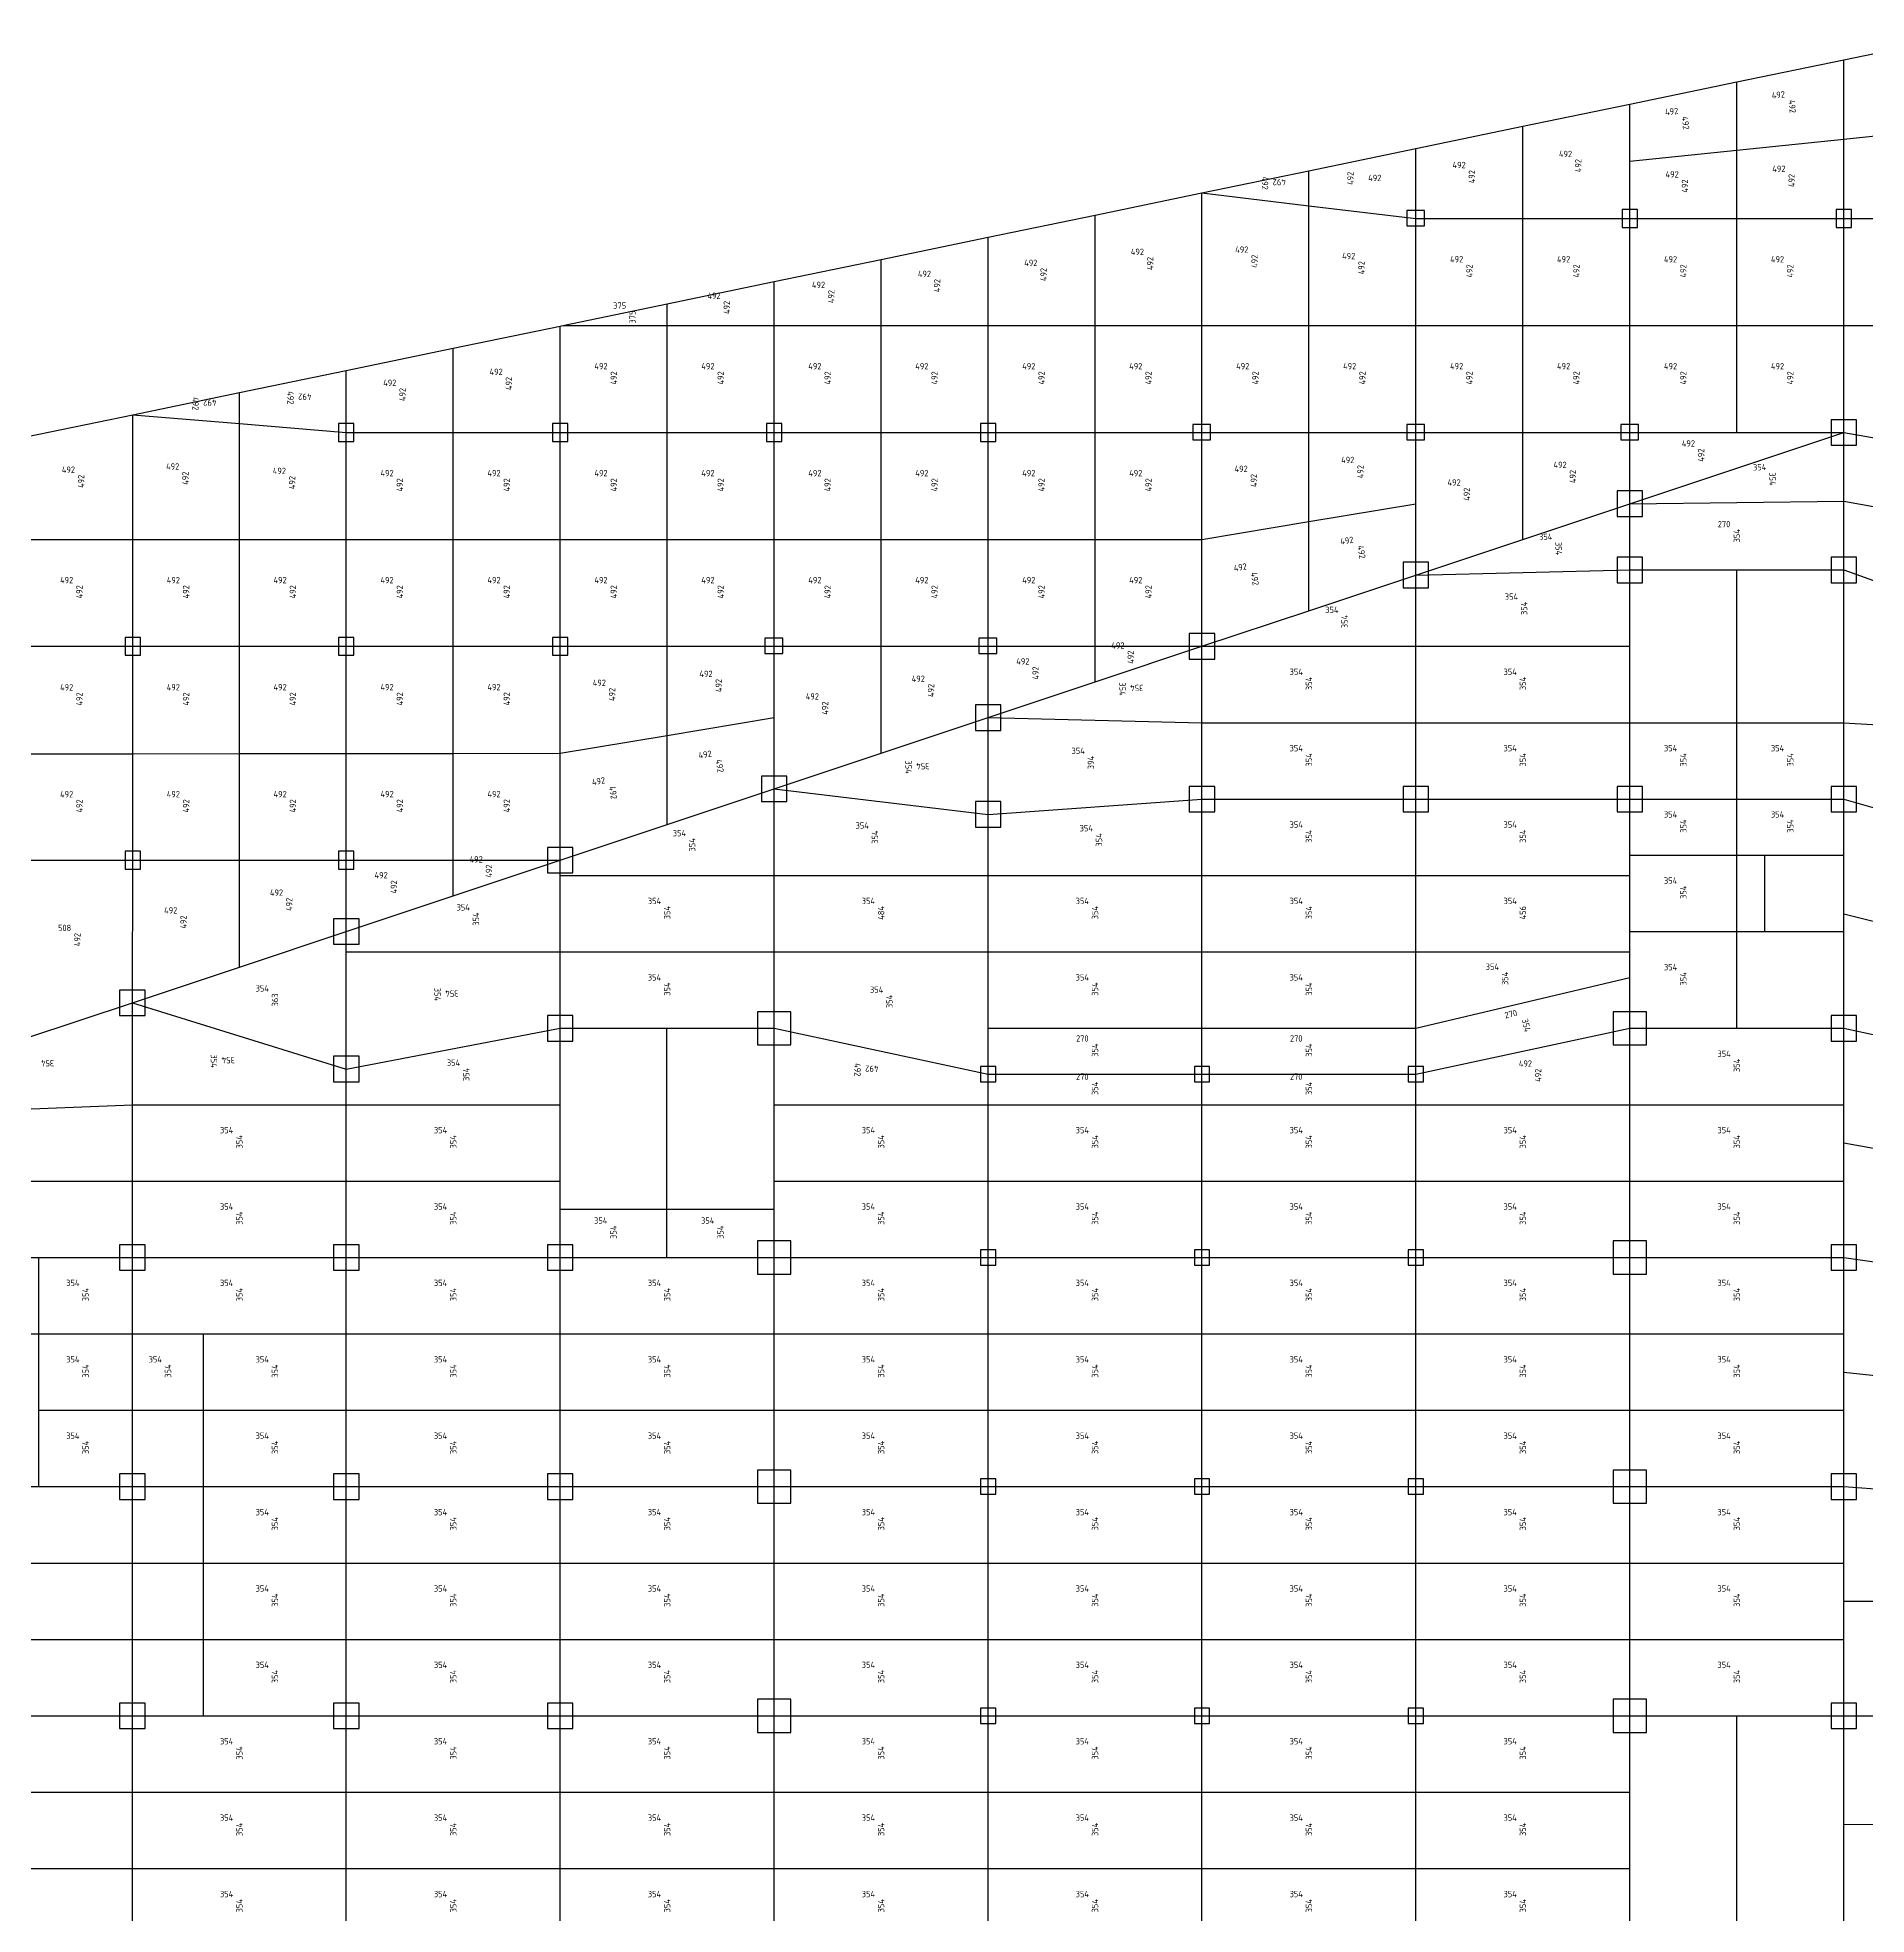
# Model space of a CAD drawing. Header units: millimetres. Extents: x -245177 to 1112891, y -1092030 to 122567.
# Drawn here: x 972663 to 1044479, y 36431 to 110141 of the extents above; entities that cross this region are included whole.
import ezdxf
from ezdxf.enums import TextEntityAlignment as Align

# ---------------------------------------------------------------- set-up
doc = ezdxf.new("R2010")
doc.units = ezdxf.units.MM
doc.header["$MEASUREMENT"] = 0
doc.layers.add('12', color=2, linetype='Continuous')
doc.layers.add('jiantu', color=134, linetype='Continuous')
doc.styles.add('TrueTypeFont', font='yjkeng.shx', dxfattribs={"bigfont": 'yjkchn.shx'})

msp = doc.modelspace()

# ---------------------------------------------------------------- linework, layer by layer
at = {"layer": 'jiantu', "color": 94}
for p, q in [((1043587, 109270), (1047787, 110141)), ((1039387, 108398), (1043587, 109270)), ((1035187, 107527), (1039387, 108398)), ((1030987, 106655), (1035187, 107527)), ((1026787, 105784), (1030987, 106655)), ((1022587, 104912), (1026787, 105784)), ((1018387, 104041), (1022587, 104912)), ((1014187, 103169), (1018387, 104041)), ((1009987, 102298), (1014187, 103169)), ((1005787, 101427), (1009987, 102298)), ((1001587, 100555), (1005787, 101427)), ((997387, 99684), (1001587, 100555)), ((993288, 98833), (997387, 99684)), ((988987, 97941), (993187, 98812)), ((993187, 98812), (993288, 98833)), ((984787, 97069), (988987, 97941)), ((980587, 96198), (984787, 97069)), ((976404, 95330), (980587, 96198)), ((972209, 94459), (976404, 95330))]:
    msp.add_line(p, q, dxfattribs=at)
at = {"layer": 'jiantu'}
for p, q in [((1043587, 106151), (1043587, 109270)), ((1039387, 105716), (1039387, 108398)), ((1035187, 105280), (1035187, 107527)), ((1030987, 103033), (1030987, 106655)), ((1039387, 105716), (1043587, 106151)), ((1043587, 106151), (1047787, 106587)), ((1043587, 103033), (1043587, 106151)), ((1026787, 103033), (1026787, 105784)), ((1035187, 105280), (1039387, 105716)), ((1039387, 103033), (1039387, 105716)), ((1022587, 103537), (1022587, 104912)), ((1035187, 103033), (1035187, 105280)), ((1018387, 98833), (1018387, 104041)), ((1018387, 104041), (1022587, 103537)), ((1022587, 98833), (1022587, 103537)), ((1022587, 103537), (1026787, 103033)), ((1014187, 98833), (1014187, 103169)), ((1026787, 103033), (1030987, 103033)), ((1026787, 98833), (1026787, 103033)), ((1030987, 103033), (1035187, 103033)), ((1030987, 98833), (1030987, 103033)), ((1035187, 103033), (1039387, 103033)), ((1035187, 98833), (1035187, 103033)), ((1039387, 103033), (1043587, 103033)), ((1039387, 98833), (1039387, 103033)), ((1043587, 103033), (1047787, 103033)), ((1043587, 98833), (1043587, 103033)), ((1009987, 98833), (1009987, 102298)), ((1005787, 98833), (1005787, 101427)), ((1001587, 98833), (1001587, 100555)), ((997387, 98833), (997387, 99684)), ((993187, 94633), (993187, 98812)), ((993288, 98833), (997387, 98833)), ((997387, 98833), (1001587, 98833)), ((997387, 94633), (997387, 98833)), ((1001587, 94633), (1001587, 98833)), ((1001587, 98833), (1005787, 98833)), ((1005787, 98833), (1009987, 98833)), ((1005787, 94633), (1005787, 98833)), ((1009987, 94633), (1009987, 98833)), ((1009987, 98833), (1014187, 98833)), ((1014187, 98833), (1018387, 98833)), ((1014187, 94633), (1014187, 98833)), ((1018387, 94633), (1018387, 98833)), ((1018387, 98833), (1022587, 98833)), ((1022587, 98833), (1026787, 98833)), ((1022587, 94633), (1022587, 98833)), ((1026787, 94633), (1026787, 98833)), ((1026787, 98833), (1030987, 98833)), ((1030987, 98833), (1035187, 98833)), ((1030987, 94633), (1030987, 98833)), ((1035187, 94633), (1035187, 98833)), ((1035187, 98833), (1039387, 98833)), ((1039387, 98833), (1043587, 98833)), ((1039387, 94633), (1039387, 98833)), ((1043587, 94633), (1043587, 98833)), ((1043587, 98833), (1047787, 98833)), ((988987, 94633), (988987, 97941)), ((984787, 94633), (984787, 97069)), ((980587, 94982), (980587, 96198)), ((976404, 95330), (980587, 94982)), ((976404, 90433), (976404, 95330)), ((980587, 94982), (984787, 94633)), ((980587, 90433), (980587, 94982)), ((984787, 94633), (988987, 94633)), ((984787, 90433), (984787, 94633)), ((988987, 94633), (993187, 94633)), ((988987, 90433), (988987, 94633)), ((993187, 94633), (997387, 94633)), ((993187, 90433), (993187, 94633)), ((997387, 94633), (1001587, 94633)), ((997387, 90433), (997387, 94633)), ((1001587, 94633), (1005787, 94633)), ((1001587, 90433), (1001587, 94633)), ((1005787, 94633), (1009987, 94633)), ((1005787, 90433), (1005787, 94633)), ((1009987, 94633), (1014187, 94633)), ((1009987, 90433), (1009987, 94633)), ((1014187, 94633), (1018387, 94633)), ((1014187, 90433), (1014187, 94633)), ((1018387, 94633), (1022587, 94633)), ((1018387, 90433), (1018387, 94633)), ((1022587, 94633), (1026787, 94633)), ((1022587, 91133), (1022587, 94633)), ((1026787, 94633), (1030987, 94633)), ((1026787, 91833), (1026787, 94633)), ((1030987, 94633), (1035187, 94633)), ((1030987, 90433), (1030987, 94633)), ((1035187, 91833), (1035187, 94633)), ((1035187, 94633), (1039387, 94633)), ((1035187, 91833), (1043587, 94633)), ((1039387, 94633), (1043587, 94633)), ((1043587, 91933), (1043587, 94633)), ((1043587, 94633), (1047787, 93883)), ((1022587, 91133), (1026787, 91833)), ((1026787, 89033), (1026787, 91833)), ((1030987, 90433), (1035187, 91833)), ((1035187, 91833), (1043587, 91933)), ((1035187, 89233), (1035187, 91833)), ((1043587, 91933), (1047787, 91183)), ((1043587, 89233), (1043587, 91933)), ((1018387, 90433), (1022587, 91133)), ((1022587, 87633), (1022587, 91133)), ((972209, 90433), (976404, 90433)), ((976404, 86233), (976404, 90433)), ((976404, 90433), (980587, 90433)), ((980587, 90433), (984787, 90433)), ((980587, 86233), (980587, 90433)), ((984787, 86233), (984787, 90433)), ((984787, 90433), (988987, 90433)), ((988987, 90433), (993187, 90433)), ((988987, 86233), (988987, 90433)), ((993187, 86233), (993187, 90433)), ((993187, 90433), (997387, 90433)), ((997387, 90433), (1001587, 90433)), ((997387, 86233), (997387, 90433)), ((1001587, 86233), (1001587, 90433)), ((1001587, 90433), (1005787, 90433)), ((1005787, 90433), (1009987, 90433)), ((1005787, 86233), (1005787, 90433)), ((1009987, 86233), (1009987, 90433)), ((1009987, 90433), (1014187, 90433)), ((1014187, 90433), (1018387, 90433)), ((1014187, 86233), (1014187, 90433)), ((1018387, 86233), (1018387, 90433)), ((1026787, 89033), (1030987, 90433)), ((1026787, 89033), (1035187, 89233)), ((1035187, 89233), (1039387, 89233)), ((1035187, 86233), (1035187, 89233)), ((1039387, 89233), (1043587, 89233)), ((1039387, 83233), (1039387, 89233)), ((1043587, 89233), (1047787, 87733)), ((1043587, 83233), (1043587, 89233)), ((1022587, 87633), (1026787, 89033)), ((1026787, 86233), (1026787, 89033)), ((1018387, 86233), (1022587, 87633)), ((972209, 86233), (976404, 86233)), ((976404, 86233), (980587, 86233)), ((976404, 82013), (976404, 86233)), ((980587, 86233), (984787, 86233)), ((980587, 82018), (980587, 86233)), ((984787, 86233), (988987, 86233)), ((984787, 82023), (984787, 86233)), ((988987, 86233), (993187, 86233)), ((988987, 82028), (988987, 86233)), ((993187, 86233), (997387, 86233)), ((993187, 82033), (993187, 86233)), ((997387, 86233), (1001587, 86233)), ((997387, 82733), (997387, 86233)), ((1001587, 86233), (1005787, 86233)), ((1001587, 83433), (1001587, 86233)), ((1005787, 86233), (1009987, 86233)), ((1005787, 82033), (1005787, 86233)), ((1009987, 83433), (1009987, 86233)), ((1009987, 86233), (1014187, 86233)), ((1014187, 86233), (1018387, 86233)), ((1014187, 84833), (1014187, 86233)), ((1014187, 84833), (1018387, 86233)), ((1018387, 83233), (1018387, 86233)), ((1018387, 86233), (1026787, 86233)), ((1026787, 83233), (1026787, 86233)), ((1026787, 86233), (1035187, 86233)), ((1035187, 83233), (1035187, 86233)), ((1009987, 83433), (1014187, 84833)), ((997387, 82733), (1001587, 83433)), ((1001587, 80633), (1001587, 83433)), ((1005787, 82033), (1009987, 83433)), ((1009987, 79633), (1009987, 83433)), ((1009987, 83433), (1018387, 83233)), ((993187, 82033), (997387, 82733)), ((997387, 79233), (997387, 82733)), ((1018387, 80233), (1018387, 83233)), ((1018387, 83233), (1026787, 83233)), ((1026787, 80233), (1026787, 83233)), ((1026787, 83233), (1035187, 83233)), ((1035187, 80233), (1035187, 83233)), ((1035187, 83233), (1039387, 83233)), ((1039387, 80233), (1039387, 83233)), ((1039387, 83233), (1043587, 83233)), ((1043587, 80233), (1043587, 83233)), ((1043587, 83233), (1047787, 82983)), ((972209, 82008), (976404, 82013)), ((976404, 82013), (980587, 82018)), ((976404, 77833), (976404, 82013)), ((980587, 82018), (984787, 82023)), ((980587, 77833), (980587, 82018)), ((984787, 82023), (988987, 82028)), ((984787, 77833), (984787, 82023)), ((988987, 82028), (993187, 82033)), ((988987, 77833), (988987, 82028)), ((993187, 77833), (993187, 82033)), ((1001587, 80633), (1005787, 82033)), ((997387, 79233), (1001587, 80633)), ((1001587, 80633), (1009987, 79633)), ((1001587, 77233), (1001587, 80633)), ((1009987, 79633), (1018387, 80233)), ((1009987, 77233), (1009987, 79633)), ((1018387, 80233), (1026787, 80233)), ((1018387, 77233), (1018387, 80233)), ((1026787, 80233), (1035187, 80233)), ((1026787, 77233), (1026787, 80233)), ((1035187, 80233), (1039387, 80233)), ((1035187, 78033), (1035187, 80233)), ((1039387, 80233), (1043587, 80233)), ((1039387, 78033), (1039387, 80233)), ((1043587, 80233), (1047787, 79033)), ((1043587, 78033), (1043587, 80233)), ((993187, 77833), (997387, 79233)), ((972209, 77833), (976404, 77833)), ((976387, 72233), (976404, 77833)), ((976404, 77833), (980587, 77833)), ((980587, 77833), (984787, 77833)), ((980587, 73633), (980587, 77833)), ((984787, 75033), (984787, 77833)), ((984787, 77833), (988987, 77833)), ((988987, 77833), (993187, 77833)), ((988987, 76433), (988987, 77833)), ((988987, 76433), (993187, 77833)), ((993187, 77233), (993187, 77833)), ((1035187, 77233), (1035187, 78033)), ((1035187, 78033), (1039387, 78033)), ((1039386, 75033), (1039387, 78033)), ((1039387, 78033), (1040487, 78033)), ((1040486, 75033), (1040487, 78033)), ((1040487, 78033), (1043587, 78033)), ((1043587, 75733), (1043587, 78033)), ((993187, 74233), (993187, 77233)), ((993187, 77233), (1001587, 77233)), ((1001587, 74233), (1001587, 77233)), ((1001587, 77233), (1009987, 77233)), ((1009987, 74233), (1009987, 77233)), ((1009987, 77233), (1018387, 77233)), ((1018387, 74233), (1018387, 77233)), ((1018387, 77233), (1026787, 77233)), ((1026787, 74233), (1026787, 77233)), ((1026787, 77233), (1035187, 77233)), ((1035187, 75033), (1035187, 77233)), ((984787, 75033), (988987, 76433)), ((1043587, 75733), (1047787, 74683)), ((1043587, 75033), (1043587, 75733)), ((980587, 73633), (984787, 75033)), ((984787, 74233), (984787, 75033)), ((1035187, 74233), (1035187, 75033)), ((1035187, 75033), (1039386, 75033)), ((1039386, 75033), (1040486, 75033)), ((1039386, 71233), (1039386, 75033)), ((1040486, 75033), (1043587, 75033)), ((1043587, 71233), (1043587, 75033)), ((984787, 69633), (984787, 74233)), ((984787, 74233), (993187, 74233)), ((993187, 71233), (993187, 74233)), ((993187, 74233), (1001587, 74233)), ((1001587, 71233), (1001587, 74233)), ((1001587, 74233), (1009987, 74233)), ((1009987, 71233), (1009987, 74233)), ((1009987, 74233), (1018387, 74233)), ((1018387, 71233), (1018387, 74233)), ((1018387, 74233), (1026787, 74233)), ((1026787, 71233), (1026787, 74233)), ((1026787, 74233), (1035187, 74233)), ((1035187, 73233), (1035187, 74233)), ((976387, 72233), (980587, 73633)), ((1026787, 71233), (1035187, 73233)), ((1035187, 71233), (1035187, 73233)), ((972209, 70840), (976387, 72233)), ((976387, 72233), (984787, 69633)), ((976387, 68233), (976387, 72233)), ((984787, 69633), (993187, 71233)), ((993187, 71233), (997367, 71233)), ((993187, 68233), (993187, 71233)), ((997367, 71233), (1001587, 71233)), ((997367, 64133), (997367, 71233)), ((1001587, 68233), (1001587, 71233)), ((1001587, 71233), (1009987, 69433)), ((1009987, 69433), (1009987, 71233)), ((1009987, 71233), (1018387, 71233)), ((1018387, 69433), (1018387, 71233)), ((1018387, 71233), (1026787, 71233)), ((1026787, 69433), (1026787, 71233)), ((1026787, 69433), (1035187, 71233)), ((1035187, 71233), (1039386, 71233)), ((1035187, 68233), (1035187, 71233)), ((1039386, 71233), (1043587, 71233)), ((1043587, 71233), (1047787, 70333)), ((1043587, 68233), (1043587, 71233)), ((984787, 68233), (984787, 69633)), ((1009987, 69433), (1018387, 69433)), ((1009987, 68233), (1009987, 69433)), ((1018387, 69433), (1026787, 69433)), ((1018387, 68233), (1018387, 69433)), ((1026787, 68233), (1026787, 69433)), ((967998, 67900), (976387, 68233)), ((976387, 65233), (976387, 68233)), ((976387, 68233), (984787, 68233)), ((984787, 65233), (984787, 68233)), ((984787, 68233), (993187, 68233)), ((993187, 65233), (993187, 68233)), ((1001587, 65233), (1001587, 68233)), ((1001587, 68233), (1009987, 68233)), ((1009987, 65233), (1009987, 68233)), ((1009987, 68233), (1018387, 68233)), ((1018387, 65233), (1018387, 68233)), ((1018387, 68233), (1026787, 68233)), ((1026787, 65233), (1026787, 68233)), ((1026787, 68233), (1035187, 68233)), ((1035187, 65233), (1035187, 68233)), ((1035187, 68233), (1043587, 68233)), ((1043587, 66733), (1043587, 68233)), ((1043587, 66733), (1047787, 65983)), ((1043587, 65233), (1043587, 66733)), ((968937, 65233), (976387, 65233)), ((976387, 62233), (976387, 65233)), ((976387, 65233), (984787, 65233)), ((984787, 62233), (984787, 65233)), ((984787, 65233), (993187, 65233)), ((993187, 64133), (993187, 65233)), ((1001587, 65233), (1009987, 65233)), ((1001587, 64133), (1001587, 65233)), ((1009987, 62233), (1009987, 65233)), ((1009987, 65233), (1018387, 65233)), ((1018387, 62233), (1018387, 65233)), ((1018387, 65233), (1026787, 65233)), ((1026787, 62233), (1026787, 65233)), ((1026787, 65233), (1035187, 65233)), ((1035187, 62233), (1035187, 65233)), ((1035187, 65233), (1043587, 65233)), ((1043587, 62233), (1043587, 65233)), ((993187, 62233), (993187, 64133)), ((993187, 64133), (997367, 64133)), ((997367, 64133), (1001587, 64133)), ((997367, 62233), (997367, 64133)), ((1001587, 62233), (1001587, 64133)), ((968937, 62233), (972708, 62233)), ((972708, 62233), (976387, 62233)), ((972708, 59233), (972708, 62233)), ((976387, 62233), (984787, 62233)), ((976387, 59233), (976387, 62233)), ((984787, 62233), (993187, 62233)), ((984787, 59233), (984787, 62233)), ((993187, 62233), (997367, 62233)), ((993187, 59233), (993187, 62233)), ((997367, 62233), (1001587, 62233)), ((1001587, 62233), (1009987, 62233)), ((1001587, 59233), (1001587, 62233)), ((1009987, 62233), (1018387, 62233)), ((1009987, 59233), (1009987, 62233)), ((1018387, 62233), (1026787, 62233)), ((1018387, 59233), (1018387, 62233)), ((1026787, 62233), (1035187, 62233)), ((1026787, 59233), (1026787, 62233)), ((1035187, 62233), (1043587, 62233)), ((1035187, 59233), (1035187, 62233)), ((1043587, 62233), (1047787, 61633)), ((1043587, 59233), (1043587, 62233)), ((967998, 59233), (972708, 59233)), ((972708, 59233), (976387, 59233)), ((972708, 56233), (972708, 59233)), ((976387, 56233), (976387, 59233)), ((976387, 59233), (979185, 59233)), ((979185, 59233), (984787, 59233)), ((979185, 56233), (979185, 59233)), ((984787, 56233), (984787, 59233)), ((984787, 59233), (993187, 59233)), ((993187, 56233), (993187, 59233)), ((993187, 59233), (1001587, 59233)), ((1001587, 56233), (1001587, 59233)), ((1001587, 59233), (1009987, 59233)), ((1009987, 56233), (1009987, 59233)), ((1009987, 59233), (1018387, 59233)), ((1018387, 56233), (1018387, 59233)), ((1018387, 59233), (1026787, 59233)), ((1026787, 56233), (1026787, 59233)), ((1026787, 59233), (1035187, 59233)), ((1035187, 56233), (1035187, 59233)), ((1035187, 59233), (1043587, 59233)), ((1043587, 57733), (1043587, 59233)), ((1043587, 57733), (1047787, 57283)), ((1043587, 56233), (1043587, 57733)), ((972708, 56233), (976387, 56233)), ((972708, 53233), (972708, 56233)), ((976387, 53233), (976387, 56233)), ((976387, 56233), (979185, 56233)), ((979185, 56233), (984787, 56233)), ((979185, 53233), (979185, 56233)), ((984787, 53233), (984787, 56233)), ((984787, 56233), (993187, 56233)), ((993187, 53233), (993187, 56233)), ((993187, 56233), (1001587, 56233)), ((1001587, 53233), (1001587, 56233)), ((1001587, 56233), (1009987, 56233)), ((1009987, 53233), (1009987, 56233)), ((1009987, 56233), (1018387, 56233)), ((1018387, 53233), (1018387, 56233)), ((1018387, 56233), (1026787, 56233)), ((1026787, 53233), (1026787, 56233)), ((1026787, 56233), (1035187, 56233)), ((1035187, 53233), (1035187, 56233)), ((1035187, 56233), (1043587, 56233)), ((1043587, 53233), (1043587, 56233)), ((968937, 53233), (972708, 53233)), ((972708, 53233), (976387, 53233)), ((976387, 50233), (976387, 53233)), ((976387, 53233), (979185, 53233)), ((979185, 53233), (984787, 53233)), ((979185, 50233), (979185, 53233)), ((984787, 53233), (993187, 53233)), ((984787, 50233), (984787, 53233)), ((993187, 53233), (1001587, 53233)), ((993187, 50233), (993187, 53233)), ((1001587, 53233), (1009987, 53233)), ((1001587, 50233), (1001587, 53233)), ((1009987, 53233), (1018387, 53233)), ((1009987, 50233), (1009987, 53233)), ((1018387, 53233), (1026787, 53233)), ((1018387, 50233), (1018387, 53233)), ((1026787, 53233), (1035187, 53233)), ((1026787, 50233), (1026787, 53233)), ((1035187, 53233), (1043587, 53233)), ((1035187, 50233), (1035187, 53233)), ((1043587, 53233), (1047787, 52933)), ((1043587, 50233), (1043587, 53233)), ((967998, 50233), (976387, 50233)), ((976387, 47233), (976387, 50233)), ((976387, 50233), (979185, 50233)), ((979185, 50233), (984787, 50233)), ((979185, 47233), (979185, 50233)), ((984787, 47233), (984787, 50233)), ((984787, 50233), (993187, 50233)), ((993187, 47233), (993187, 50233)), ((993187, 50233), (1001587, 50233)), ((1001587, 47233), (1001587, 50233)), ((1001587, 50233), (1009987, 50233)), ((1009987, 47233), (1009987, 50233)), ((1009987, 50233), (1018387, 50233)), ((1018387, 47233), (1018387, 50233)), ((1018387, 50233), (1026787, 50233)), ((1026787, 47233), (1026787, 50233)), ((1026787, 50233), (1035187, 50233)), ((1035187, 47233), (1035187, 50233)), ((1035187, 50233), (1043587, 50233)), ((1043587, 48733), (1043587, 50233)), ((1043587, 48733), (1047787, 48733)), ((1043587, 47233), (1043587, 48733)), ((967998, 47233), (976387, 47233)), ((976387, 44233), (976387, 47233)), ((976387, 47233), (979185, 47233)), ((979185, 47233), (984787, 47233)), ((979185, 44233), (979185, 47233)), ((984787, 44233), (984787, 47233)), ((984787, 47233), (993187, 47233)), ((993187, 44233), (993187, 47233)), ((993187, 47233), (1001587, 47233)), ((1001587, 44233), (1001587, 47233)), ((1001587, 47233), (1009987, 47233)), ((1009987, 44233), (1009987, 47233)), ((1009987, 47233), (1018387, 47233)), ((1018387, 44233), (1018387, 47233)), ((1018387, 47233), (1026787, 47233)), ((1026787, 44233), (1026787, 47233)), ((1026787, 47233), (1035187, 47233)), ((1035187, 44233), (1035187, 47233)), ((1035187, 47233), (1043587, 47233)), ((1043587, 44233), (1043587, 47233)), ((968937, 44233), (976387, 44233)), ((976387, 44233), (979185, 44233)), ((976387, 41233), (976387, 44233)), ((979185, 44233), (984787, 44233)), ((984787, 44233), (993187, 44233)), ((984787, 41233), (984787, 44233)), ((993187, 44233), (1001587, 44233)), ((993187, 41233), (993187, 44233)), ((1001587, 44233), (1009987, 44233)), ((1001587, 41233), (1001587, 44233)), ((1009987, 44233), (1018387, 44233)), ((1009987, 41233), (1009987, 44233)), ((1018387, 44233), (1026787, 44233)), ((1018387, 41233), (1018387, 44233)), ((1026787, 44233), (1035187, 44233)), ((1026787, 41233), (1026787, 44233)), ((1035187, 44233), (1039387, 44233)), ((1035187, 41233), (1035187, 44233)), ((1039387, 44233), (1043587, 44233)), ((1039387, 34433), (1039387, 44233)), ((1043587, 44233), (1047787, 44233)), ((1043587, 35833), (1043587, 44233)), ((967998, 41233), (976387, 41233)), ((976387, 38233), (976387, 41233)), ((976387, 41233), (984787, 41233)), ((984787, 38233), (984787, 41233)), ((984787, 41233), (993187, 41233)), ((993187, 38233), (993187, 41233)), ((993187, 41233), (1001587, 41233)), ((1001587, 38233), (1001587, 41233)), ((1001587, 41233), (1009987, 41233)), ((1009987, 38233), (1009987, 41233)), ((1009987, 41233), (1018387, 41233)), ((1018387, 38233), (1018387, 41233)), ((1018387, 41233), (1026787, 41233)), ((1026787, 38233), (1026787, 41233)), ((1026787, 41233), (1035187, 41233)), ((1035187, 38233), (1035187, 41233)), ((1043598, 39970), (1047787, 39986)), ((967998, 38233), (976387, 38233)), ((976387, 35233), (976387, 38233)), ((976387, 38233), (984787, 38233)), ((984787, 35233), (984787, 38233)), ((984787, 38233), (993187, 38233)), ((993187, 35233), (993187, 38233)), ((993187, 38233), (1001587, 38233)), ((1001587, 35233), (1001587, 38233)), ((1001587, 38233), (1009987, 38233)), ((1009987, 35233), (1009987, 38233)), ((1009987, 38233), (1018387, 38233)), ((1018387, 35233), (1018387, 38233)), ((1018387, 38233), (1026787, 38233)), ((1026787, 35233), (1026787, 38233)), ((1026787, 38233), (1035187, 38233)), ((1035187, 35233), (1035187, 38233))]:
    msp.add_line(p, q, dxfattribs=at)
at = {"layer": 'jiantu', "color": 54}
for points in [[(1027127, 103348), (1026427, 103348), (1026427, 102748), (1027127, 102748)], [(1035487, 103383), (1034887, 103383), (1034887, 102683), (1035487, 102683)], [(1043887, 103383), (1043287, 103383), (1043287, 102683), (1043887, 102683)], [(1044087, 95133), (1043087, 95133), (1043087, 94133), (1044087, 94133)], [(985087, 94983), (984487, 94983), (984487, 94283), (985087, 94283)], [(993487, 94983), (992887, 94983), (992887, 94283), (993487, 94283)], [(1001887, 94983), (1001287, 94983), (1001287, 94283), (1001887, 94283)], [(1010287, 94983), (1009687, 94983), (1009687, 94283), (1010287, 94283)], [(1018727, 94948), (1018027, 94948), (1018027, 94348), (1018727, 94348)], [(1027127, 94948), (1026427, 94948), (1026427, 94348), (1027127, 94348)], [(1035532, 94948), (1034832, 94948), (1034832, 94348), (1035532, 94348)], [(1035687, 92333), (1034687, 92333), (1034687, 91333), (1035687, 91333)], [(1027287, 89533), (1026287, 89533), (1026287, 88533), (1027287, 88533)], [(1035687, 89733), (1034687, 89733), (1034687, 88733), (1035687, 88733)], [(1044087, 89733), (1043087, 89733), (1043087, 88733), (1044087, 88733)], [(976704, 86583), (976104, 86583), (976104, 85883), (976704, 85883)], [(985087, 86583), (984487, 86583), (984487, 85883), (985087, 85883)], [(993487, 86583), (992887, 86583), (992887, 85883), (993487, 85883)], [(1001927, 86548), (1001227, 86548), (1001227, 85948), (1001927, 85948)], [(1010327, 86548), (1009627, 86548), (1009627, 85948), (1010327, 85948)], [(1018887, 86733), (1017887, 86733), (1017887, 85733), (1018887, 85733)], [(1010487, 83933), (1009487, 83933), (1009487, 82933), (1010487, 82933)], [(1002087, 81133), (1001087, 81133), (1001087, 80133), (1002087, 80133)], [(1018887, 80733), (1017887, 80733), (1017887, 79733), (1018887, 79733)], [(1027287, 80733), (1026287, 80733), (1026287, 79733), (1027287, 79733)], [(1035687, 80733), (1034687, 80733), (1034687, 79733), (1035687, 79733)], [(1044087, 80733), (1043087, 80733), (1043087, 79733), (1044087, 79733)], [(1010487, 80133), (1009487, 80133), (1009487, 79133), (1010487, 79133)], [(976704, 78183), (976104, 78183), (976104, 77483), (976704, 77483)], [(985087, 78183), (984487, 78183), (984487, 77483), (985087, 77483)], [(993687, 78333), (992687, 78333), (992687, 77333), (993687, 77333)], [(985287, 75533), (984287, 75533), (984287, 74533), (985287, 74533)], [(976887, 72733), (975887, 72733), (975887, 71733), (976887, 71733)], [(993687, 71733), (992687, 71733), (992687, 70733), (993687, 70733)], [(1002237, 71883), (1000937, 71883), (1000937, 70583), (1002237, 70583)], [(1035837, 71883), (1034537, 71883), (1034537, 70583), (1035837, 70583)], [(1044087, 71733), (1043087, 71733), (1043087, 70733), (1044087, 70733)], [(985287, 70133), (984287, 70133), (984287, 69133), (985287, 69133)], [(1010287, 69733), (1009687, 69733), (1009687, 69133), (1010287, 69133)], [(1018687, 69733), (1018087, 69733), (1018087, 69133), (1018687, 69133)], [(1027087, 69733), (1026487, 69733), (1026487, 69133), (1027087, 69133)], [(976887, 62733), (975887, 62733), (975887, 61733), (976887, 61733)], [(985287, 62733), (984287, 62733), (984287, 61733), (985287, 61733)], [(993687, 62733), (992687, 62733), (992687, 61733), (993687, 61733)], [(1002237, 62883), (1000937, 62883), (1000937, 61583), (1002237, 61583)], [(1035837, 62883), (1034537, 62883), (1034537, 61583), (1035837, 61583)], [(1044087, 62733), (1043087, 62733), (1043087, 61733), (1044087, 61733)], [(1010287, 62533), (1009687, 62533), (1009687, 61933), (1010287, 61933)], [(1018687, 62533), (1018087, 62533), (1018087, 61933), (1018687, 61933)], [(1027087, 62533), (1026487, 62533), (1026487, 61933), (1027087, 61933)], [(1002237, 53883), (1000937, 53883), (1000937, 52583), (1002237, 52583)], [(1035837, 53883), (1034537, 53883), (1034537, 52583), (1035837, 52583)], [(976887, 53733), (975887, 53733), (975887, 52733), (976887, 52733)], [(985287, 53733), (984287, 53733), (984287, 52733), (985287, 52733)], [(993687, 53733), (992687, 53733), (992687, 52733), (993687, 52733)], [(1010287, 53533), (1009687, 53533), (1009687, 52933), (1010287, 52933)], [(1018687, 53533), (1018087, 53533), (1018087, 52933), (1018687, 52933)], [(1027087, 53533), (1026487, 53533), (1026487, 52933), (1027087, 52933)], [(1044087, 53733), (1043087, 53733), (1043087, 52733), (1044087, 52733)], [(976887, 44733), (975887, 44733), (975887, 43733), (976887, 43733)], [(985287, 44733), (984287, 44733), (984287, 43733), (985287, 43733)], [(993687, 44733), (992687, 44733), (992687, 43733), (993687, 43733)], [(1002237, 44883), (1000937, 44883), (1000937, 43583), (1002237, 43583)], [(1010287, 44533), (1009687, 44533), (1009687, 43933), (1010287, 43933)], [(1018687, 44533), (1018087, 44533), (1018087, 43933), (1018687, 43933)], [(1027087, 44533), (1026487, 44533), (1026487, 43933), (1027087, 43933)], [(1035837, 44883), (1034537, 44883), (1034537, 43583), (1035837, 43583)], [(1044087, 44733), (1043087, 44733), (1043087, 43733), (1044087, 43733)]]:
    msp.add_lwpolyline(points, close=True, dxfattribs=at)

# ---------------------------------------------------------------- texts
at = {"layer": '12', "color": 2, "linetype": 'Continuous', "style": 'TrueTypeFont'}
for s, rotation, p in [('492', 5.92298, (1041039, 107691)), ('492', 5.92298, (1036849, 107039)), ('492', 90, (1024413, 104613)), ('492', 270, (1020664, 104421)), ('492', 270, (978670, 95761)), ('492', 270, (982398, 95993)), ('354', 0.68206, (1040287, 93066)), ('492', 9.46232, (1024109, 90187)), ('354', 1.36393, (1031887, 90333)), ('492', 9.46232, (1019923, 89141)), ('354', 270, (1015064, 84558)), ('492', 9.46232, (998909, 81787)), ('492', 9.46232, (994723, 80741)), ('354', 270, (1006664, 81491)), ('354', 270, (988170, 72563)), ('270', 13.3925, (1030560, 71598)), ('354', 270.00014, (979390, 69945)), ('492', 270, (1004664, 69605))]:
    msp.add_text(s, height=250, rotation=rotation, dxfattribs=at).set_placement(p, align=Align.BOTTOM_CENTER)
for s, rotation, p in [('492', -84.07702, (1041539, 107692)), ('492', -84.07702, (1037349, 107040)), ('492', 0, (1024913, 104627)), ('354', -89.31794, (1040787, 93066)), ('492', -80.53768, (1024609, 90189)), ('354', -88.63608, (1032387, 90333)), ('492', -80.53768, (1020423, 89142)), ('492', -80.53768, (999409, 81789)), ('492', -80.53768, (995223, 80742)), ('354', -76.6075, (1031060, 71600))]:
    msp.add_text(s, height=250, rotation=rotation, dxfattribs=at).set_placement(p, align=Align.MIDDLE_LEFT)
for s, p in [('492', (1032663, 105370)), ('492', (1028483, 104936)), ('492', (1036849, 104569)), ('492', (1041040, 104786)), ('492', (1015851, 101526)), ('492', (1019952, 101613)), ('492', (1007488, 100658)), ('492', (1011666, 101092)), ('492', (1024148, 101361)), ('492', (1028387, 101233)), ('492', (1032587, 101233)), ('492', (1036787, 101233)), ('492', (1040987, 101233)), ('492', (1003329, 100227)), ('375', (995521, 99417)), ('492', (999225, 99801)), ('492', (994788, 97033)), ('492', (998987, 97033)), ('492', (1003187, 97033)), ('492', (1007387, 97033)), ('492', (1011587, 97033)), ('492', (1015787, 97033)), ('492', (1019987, 97033)), ('492', (1024187, 97033)), ('492', (1028387, 97033)), ('492', (1032587, 97033)), ('492', (1036787, 97033)), ('492', (1040987, 97033)), ('492', (986494, 96380)), ('492', (990669, 96813)), ('492', (1024110, 93352)), ('492', (1037487, 94000)), ('492', (973875, 92971)), ('492', (977970, 93096)), ('492', (982159, 92922)), ('492', (986387, 92833)), ('492', (990587, 92833)), ('492', (994787, 92833)), ('492', (998987, 92833)), ('492', (1003187, 92833)), ('492', (1007387, 92833)), ('492', (1011587, 92833)), ('492', (1015787, 92833)), ('492', (1019924, 93003)), ('492', (1032447, 93160)), ('492', (1028287, 92466)), ('270', (1038887, 90833)), ('492', (973807, 88633)), ('492', (977996, 88633)), ('492', (982187, 88633)), ('492', (986387, 88633)), ('492', (990587, 88633)), ('492', (994787, 88633)), ('492', (998987, 88633)), ('492', (1003187, 88633)), ('492', (1007387, 88633)), ('492', (1011587, 88633)), ('492', (1015787, 88633)), ('354', (1023487, 87466)), ('354', (1030536, 87984)), ('492', (1015087, 86066)), ('492', (1011354, 85444)), ('492', (994724, 84603)), ('492', (998910, 84952)), ('492', (1007247, 84760)), ('354', (1022087, 85033)), ('354', (1030487, 85033)), ('492', (973806, 84422)), ('492', (977995, 84424)), ('492', (982187, 84427)), ('492', (986387, 84429)), ('492', (990587, 84432)), ('492', (1003087, 84066)), ('354', (1013523, 81929)), ('354', (1022087, 82033)), ('354', (1030487, 82033)), ('354', (1036787, 82033)), ('354', (1040987, 82033)), ('492', (973807, 80222)), ('492', (977996, 80224)), ('492', (982188, 80227)), ('492', (986388, 80229)), ('492', (990588, 80232)), ('354', (1036787, 79433)), ('354', (1040987, 79433)), ('354', (997867, 78696)), ('354', (1005046, 78997)), ('354', (1013843, 78889)), ('354', (1022087, 79033)), ('354', (1030487, 79033)), ('492', (989887, 77666)), ('492', (982047, 76360)), ('492', (986154, 77044)), ('354', (1036787, 76833)), ('492', (977892, 75665)), ('354', (989378, 75782)), ('354', (996887, 76033)), ('354', (1005287, 76033)), ('354', (1013687, 76033)), ('354', (1022087, 76033)), ('354', (1030487, 76033)), ('508', (973725, 74974)), ('354', (1029787, 73450)), ('354', (1036787, 73433)), ('354', (996887, 73033)), ('354', (1013687, 73033)), ('354', (1022087, 73033)), ('354', (981487, 72600)), ('354', (1005610, 72548)), ('270', (1013687, 70633)), ('270', (1022087, 70633)), ('354', (1038887, 70033)), ('354', (988997, 69682)), ('270', (1013687, 69133)), ('270', (1022087, 69133)), ('492', (1031087, 69647)), ('354', (980087, 67033)), ('354', (988487, 67033)), ('354', (1005287, 67033)), ('354', (1013687, 67033)), ('354', (1022087, 67033)), ('354', (1030487, 67033)), ('354', (1038887, 67033)), ('354', (980087, 64033)), ('354', (988487, 64033)), ('354', (1005287, 64033)), ('354', (1013687, 64033)), ('354', (1022087, 64033)), ('354', (1030487, 64033)), ('354', (1038887, 64033)), ('354', (994777, 63483)), ('354', (998977, 63483)), ('354', (974048, 61033)), ('354', (980087, 61033)), ('354', (988487, 61033)), ('354', (996887, 61033)), ('354', (1005287, 61033)), ('354', (1013687, 61033)), ('354', (1022087, 61033)), ('354', (1030487, 61033)), ('354', (1038887, 61033)), ('354', (974048, 58033)), ('354', (977286, 58033)), ('354', (981486, 58033)), ('354', (988487, 58033)), ('354', (996887, 58033)), ('354', (1005287, 58033)), ('354', (1013687, 58033)), ('354', (1022087, 58033)), ('354', (1030487, 58033)), ('354', (1038887, 58033)), ('354', (974048, 55033)), ('354', (981486, 55033)), ('354', (988487, 55033)), ('354', (996887, 55033)), ('354', (1005287, 55033)), ('354', (1013687, 55033)), ('354', (1022087, 55033)), ('354', (1030487, 55033)), ('354', (1038887, 55033)), ('354', (981486, 52033)), ('354', (988487, 52033)), ('354', (996887, 52033)), ('354', (1005287, 52033)), ('354', (1013687, 52033)), ('354', (1022087, 52033)), ('354', (1030487, 52033)), ('354', (1038887, 52033)), ('354', (981486, 49033)), ('354', (988487, 49033)), ('354', (996887, 49033)), ('354', (1005287, 49033)), ('354', (1013687, 49033)), ('354', (1022087, 49033)), ('354', (1030487, 49033)), ('354', (1038887, 49033)), ('354', (981486, 46033)), ('354', (988487, 46033)), ('354', (996887, 46033)), ('354', (1005287, 46033)), ('354', (1013687, 46033)), ('354', (1022087, 46033)), ('354', (1030487, 46033)), ('354', (1038887, 46033)), ('354', (980087, 43033)), ('354', (988487, 43033)), ('354', (996887, 43033)), ('354', (1005287, 43033)), ('354', (1013687, 43033)), ('354', (1022087, 43033)), ('354', (1030487, 43033)), ('354', (980087, 40033)), ('354', (988487, 40033)), ('354', (996887, 40033)), ('354', (1005287, 40033)), ('354', (1013687, 40033)), ('354', (1022087, 40033)), ('354', (1030487, 40033)), ('354', (980087, 37033)), ('354', (988487, 37033)), ('354', (996887, 37033)), ('354', (1005287, 37033)), ('354', (1013687, 37033)), ('354', (1022087, 37033)), ('354', (1030487, 37033))]:
    msp.add_text(s, height=250, dxfattribs=at).set_placement(p, align=Align.BOTTOM_CENTER)
for s, rotation, p in [('492', 90, (1028983, 104936)), ('492', 90, (1033163, 105370)), ('492', 90, (1041540, 104786)), ('492', 180.00001, (1021163, 104462)), ('492', 90, (1037349, 104569)), ('492', 90, (1012166, 101092)), ('492', 90, (1016351, 101526)), ('492', 90, (1020452, 101613)), ('492', 90, (1024648, 101361)), ('492', 90, (1028887, 101233)), ('492', 90, (1033087, 101233)), ('492', 90, (1037287, 101233)), ('492', 90, (1041487, 101233)), ('492', 90, (1007988, 100658)), ('492', 90, (999725, 99801)), ('492', 90, (1003829, 100227)), ('375', 90, (996021, 99417)), ('492', 90, (991169, 96813)), ('492', 90, (995288, 97033)), ('492', 90, (999487, 97033)), ('492', 90, (1003687, 97033)), ('492', 90, (1007887, 97033)), ('492', 90, (1012087, 97033)), ('492', 90, (1016287, 97033)), ('492', 90, (1020487, 97033)), ('492', 90, (1024687, 97033)), ('492', 90, (1028887, 97033)), ('492', 90, (1033087, 97033)), ('492', 90, (1037287, 97033)), ('492', 90, (1041487, 97033)), ('492', 180.00001, (979168, 95802)), ('492', 180.00001, (982897, 96034)), ('492', 90, (986994, 96380)), ('492', 90, (1037987, 94000)), ('492', 90, (974375, 92971)), ('492', 90, (978470, 93096)), ('492', 90, (982659, 92922)), ('492', 90, (1020424, 93003)), ('492', 90, (1024610, 93352)), ('492', 90, (1032947, 93160)), ('492', 90, (986887, 92833)), ('492', 90, (991087, 92833)), ('492', 90, (995287, 92833)), ('492', 90, (999487, 92833)), ('492', 90, (1003687, 92833)), ('492', 90, (1007887, 92833)), ('492', 90, (1012087, 92833)), ('492', 90, (1016287, 92833)), ('492', 90, (1028787, 92466)), ('354', 90, (1039387, 90833)), ('492', 90, (974307, 88633)), ('492', 90, (978496, 88633)), ('492', 90, (982687, 88633)), ('492', 90, (986887, 88633)), ('492', 90, (991087, 88633)), ('492', 90, (995287, 88633)), ('492', 90, (999487, 88633)), ('492', 90, (1003687, 88633)), ('492', 90, (1007887, 88633)), ('492', 90, (1012087, 88633)), ('492', 90, (1016287, 88633)), ('354', 90, (1031036, 87984)), ('354', 90, (1023987, 87466)), ('492', 90, (1015587, 86066)), ('492', 90, (999410, 84952)), ('492', 90, (1011854, 85444)), ('354', 90, (1022587, 85033)), ('354', 90, (1030987, 85033)), ('492', 90, (974306, 84422)), ('492', 90, (978495, 84424)), ('492', 90, (982687, 84427)), ('492', 90, (986887, 84429)), ('492', 90, (991087, 84432)), ('492', 90, (995224, 84603)), ('492', 90, (1003587, 84066)), ('492', 90, (1007747, 84760)), ('354', 180.00001, (1015563, 84599)), ('394', 90, (1014023, 81929)), ('354', 90, (1022587, 82033)), ('354', 90, (1030987, 82033)), ('354', 90, (1037287, 82033)), ('354', 90, (1041487, 82033)), ('354', 180.00001, (1007163, 81532)), ('492', 90, (974307, 80222)), ('492', 90, (978496, 80224)), ('492', 90, (982688, 80227)), ('492', 90, (986888, 80229)), ('492', 90, (991088, 80232)), ('354', 90, (1005546, 78997)), ('354', 90, (1014343, 78889)), ('354', 90, (1022587, 79033)), ('354', 90, (1030987, 79033)), ('354', 90, (1037287, 79433)), ('354', 90, (1041487, 79433)), ('354', 90, (998367, 78696)), ('492', 90, (990387, 77666)), ('492', 90, (986654, 77044)), ('354', 90, (1037287, 76833)), ('492', 90, (982547, 76360)), ('354', 90, (997387, 76033)), ('484', 90, (1005787, 76033)), ('354', 90, (1014187, 76033)), ('354', 90, (1022587, 76033)), ('456', 90, (1030987, 76033)), ('492', 90, (978392, 75665)), ('354', 90, (989878, 75782)), ('492', 90, (974225, 74974)), ('354', 90, (997387, 73033)), ('354', 90, (1014187, 73033)), ('354', 90, (1022587, 73033)), ('354', 90, (1030287, 73450)), ('354', 90, (1037287, 73433)), ('363', 90, (981987, 72600)), ('354', 180.00001, (988668, 72604)), ('354', 90, (1006110, 72548)), ('354', 180.00013, (979889, 69986)), ('354', 90, (1014187, 70633)), ('354', 90, (1022587, 70633)), ('354', 90, (1039387, 70033)), ('354', 180.00001, (972790, 69866)), ('354', 90, (989497, 69682)), ('492', 180.00001, (1005163, 69646)), ('492', 90, (1031587, 69647)), ('354', 90, (1014187, 69133)), ('354', 90, (1022587, 69133)), ('354', 90, (980587, 67033)), ('354', 90, (988987, 67033)), ('354', 90, (1005787, 67033)), ('354', 90, (1014187, 67033)), ('354', 90, (1022587, 67033)), ('354', 90, (1030987, 67033)), ('354', 90, (1039387, 67033)), ('354', 90, (980587, 64033)), ('354', 90, (988987, 64033)), ('354', 90, (995277, 63483)), ('354', 90, (999477, 63483)), ('354', 90, (1005787, 64033)), ('354', 90, (1014187, 64033)), ('354', 90, (1022587, 64033)), ('354', 90, (1030987, 64033)), ('354', 90, (1039387, 64033)), ('354', 90, (974548, 61033)), ('354', 90, (980587, 61033)), ('354', 90, (988987, 61033)), ('354', 90, (997387, 61033)), ('354', 90, (1005787, 61033)), ('354', 90, (1014187, 61033)), ('354', 90, (1022587, 61033)), ('354', 90, (1030987, 61033)), ('354', 90, (1039387, 61033)), ('354', 90, (974548, 58033)), ('354', 90, (977786, 58033)), ('354', 90, (981986, 58033)), ('354', 90, (988987, 58033)), ('354', 90, (997387, 58033)), ('354', 90, (1005787, 58033)), ('354', 90, (1014187, 58033)), ('354', 90, (1022587, 58033)), ('354', 90, (1030987, 58033)), ('354', 90, (1039387, 58033)), ('354', 90, (974548, 55033)), ('354', 90, (981986, 55033)), ('354', 90, (988987, 55033)), ('354', 90, (997387, 55033)), ('354', 90, (1005787, 55033)), ('354', 90, (1014187, 55033)), ('354', 90, (1022587, 55033)), ('354', 90, (1030987, 55033)), ('354', 90, (1039387, 55033)), ('354', 90, (981986, 52033)), ('354', 90, (988987, 52033)), ('354', 90, (997387, 52033)), ('354', 90, (1005787, 52033)), ('354', 90, (1014187, 52033)), ('354', 90, (1022587, 52033)), ('354', 90, (1030987, 52033)), ('354', 90, (1039387, 52033)), ('354', 90, (981986, 49033)), ('354', 90, (988987, 49033)), ('354', 90, (997387, 49033)), ('354', 90, (1005787, 49033)), ('354', 90, (1014187, 49033)), ('354', 90, (1022587, 49033)), ('354', 90, (1030987, 49033)), ('354', 90, (1039387, 49033)), ('354', 90, (981986, 46033)), ('354', 90, (988987, 46033)), ('354', 90, (997387, 46033)), ('354', 90, (1005787, 46033)), ('354', 90, (1014187, 46033)), ('354', 90, (1022587, 46033)), ('354', 90, (1030987, 46033)), ('354', 90, (1039387, 46033)), ('354', 90, (980587, 43033)), ('354', 90, (988987, 43033)), ('354', 90, (997387, 43033)), ('354', 90, (1005787, 43033)), ('354', 90, (1014187, 43033)), ('354', 90, (1022587, 43033)), ('354', 90, (1030987, 43033)), ('354', 90, (980587, 40033)), ('354', 90, (988987, 40033)), ('354', 90, (997387, 40033)), ('354', 90, (1005787, 40033)), ('354', 90, (1014187, 40033)), ('354', 90, (1022587, 40033)), ('354', 90, (1030987, 40033)), ('354', 90, (980587, 37033)), ('354', 90, (988987, 37033)), ('354', 90, (997387, 37033)), ('354', 90, (1005787, 37033)), ('354', 90, (1014187, 37033)), ('354', 90, (1022587, 37033)), ('354', 90, (1030987, 37033))]:
    msp.add_text(s, height=250, rotation=rotation, dxfattribs=at).set_placement(p, align=Align.MIDDLE_RIGHT)

doc.saveas('drawing.dxf')
